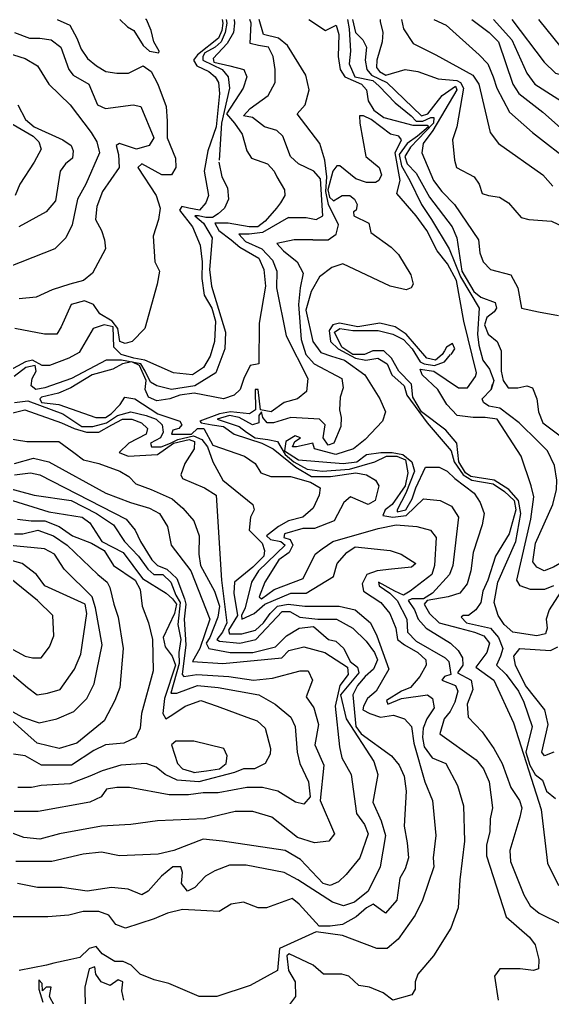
# Model space of a CAD drawing. Extents: x 3000 to 7000, y 3135 to 5000.
# Drawn here: x 5027 to 5315, y 4472 to 5000 of the extents above; entities that cross this region are included whole.
import ezdxf

# ---------------------------------------------------------------- set-up
doc = ezdxf.new("R2010")
doc.units = 0
doc.header["$MEASUREMENT"] = 0
doc.layers.add('TOPO_DIG', color=1, linetype='Continuous')

msp = doc.modelspace()

# ---------------------------------------------------------------- linework, layer by layer
at = {"layer": 'TOPO_DIG', "color": 3, "linetype": 'Continuous'}
msp.add_line((5168.34375, 4901, 24), (5166.09375, 4898, 24), dxfattribs=at)
at = {"layer": 'TOPO_DIG', "color": 1, "linetype": 'Continuous'}
for points, elevation in [([(5047.625, 5000), (5054.375, 4997), (5058.3125, 4990)], 30), ([(5139.03125, 5000), (5139.28125, 4998), (5138.5, 4993), (5136.21875, 4988), (5133.09375, 4985), (5127.34375, 4982), (5126.28125, 4980), (5126.28125, 4978), (5136.75, 4973), (5140, 4969), (5140.84375, 4963), (5136.5, 4944), (5135.25, 4924)], 26), ([(5172.6875, 4893), (5182.28125, 4893), (5187.6875, 4892), (5191.21875, 4894), (5189.9375, 4914), (5186.40625, 4918), (5178.125, 4922), (5173.65625, 4926), (5169.625, 4937), (5166.34375, 4940), (5159.59375, 4942), (5153.1875, 4947), (5148.3125, 4948), (5151.84375, 4952), (5161.6875, 4959), (5165.375, 4966), (5165.40625, 4973), (5164.3125, 4980), (5161.875, 4985), (5156.375, 4986), (5151.84375, 4987), (5152.5, 4998), (5151.78125, 5000)], 22), ([(5204.53125, 5000), (5205.46875, 4995), (5206.1875, 4983), (5205.4375, 4976), (5208.46875, 4969), (5218.1875, 4967), (5221.65625, 4964), (5230.375, 4955), (5239, 4948), (5241.71875, 4945), (5245.25, 4945), (5249.625, 4947), (5251.28125, 4947), (5251.09375, 4944), (5238.5625, 4931), (5235.59375, 4926), (5236.875, 4922), (5241.71875, 4917), (5248.875, 4904), (5261.1875, 4888), (5263.5625, 4882), (5266.375, 4864), (5272.90625, 4853), (5276.625, 4850), (5284.375, 4847), (5285, 4844), (5283.75, 4842), (5279.78125, 4839), (5278.625, 4835), (5280.65625, 4830), (5285.375, 4826), (5287.59375, 4821), (5287.625, 4810), (5288.6875, 4805), (5291.3125, 4801), (5296.59375, 4801), (5301.53125, 4802), (5304.5625, 4801), (5306.90625, 4795), (5307.8125, 4788), (5310.15625, 4782), (5321.03125, 4774)], 22), ([(5222.25, 5000), (5222.25, 4999), (5223.6875, 4993), (5223.21875, 4988), (5220.3125, 4978), (5220.21875, 4974), (5221.8125, 4972), (5225.3125, 4970), (5235.78125, 4973), (5242.5625, 4972), (5253.5, 4968), (5263.71875, 4967), (5265.625, 4966), (5267.1875, 4963), (5263.625, 4942), (5261.375, 4935), (5262.46875, 4924), (5263.46875, 4920), (5273.09375, 4915), (5275.6875, 4911), (5277.28125, 4906), (5280.84375, 4905), (5286.78125, 4904), (5291.625, 4901), (5298.40625, 4893), (5302.5, 4892), (5314.75, 4891), (5321.375, 4888)], 26), ([(5251.125, 5000), (5257.875, 4997), (5275.78125, 4981), (5280.3125, 4976), (5283.28125, 4969), (5285.1875, 4963), (5292.09375, 4950), (5304.625, 4939), (5326.28125, 4922), (5331.90625, 4918), (5338.78125, 4918), (5349.8125, 4924), (5377.25, 4937), (5392.125, 4951), (5400.625, 4958), (5412.125, 4972), (5415.375, 4981), (5415.78125, 4991), (5415.0625, 5000)], 30), ([(5283.46875, 5000), (5293.34375, 4989), (5301.46875, 4971), (5305.84375, 4965), (5324.75, 4953), (5332.21875, 4950), (5339.4375, 4951), (5347.375, 4954), (5353.90625, 4958), (5363.96875, 4968), (5380.09375, 4979), (5388.53125, 4985), (5393.21875, 4989), (5396.25, 5000), (5396.1875, 5000)], 34), ([(5307.875, 5000), (5319.90625, 4985), (5324.34375, 4982), (5329.125, 4983), (5346.375, 4988), (5366.375, 4998), (5368.125, 5000)], 38), ([(5058.3125, 4990), (5060.5625, 4984), (5064, 4979), (5068.84375, 4975), (5074, 4972), (5079.84375, 4971)], 30), ([(5020.59375, 4982), (5030.25, 4979), (5037.03125, 4975), (5043.15625, 4965), (5054.5625, 4954), (5066.03125, 4939), (5069.125, 4934), (5070.5, 4928), (5063.03125, 4911), (5058.65625, 4903), (5055.78125, 4889), (5052.21875, 4882), (5046.34375, 4876), (5015.59375, 4864)], 34), ([(5079.84375, 4971), (5086.1875, 4971), (5094.0625, 4975), (5098.4375, 4972), (5102.0625, 4965), (5106.5625, 4953), (5107.125, 4945)], 30), ([(5013.6875, 4949), (5034.6875, 4937), (5037.625, 4934), (5039, 4930), (5035.125, 4923), (5027.375, 4911), (5024.9375, 4905)], 38), ([(5273.71875, 4807), (5274.21875, 4809), (5267.40625, 4837), (5263.53125, 4859), (5258.5625, 4868), (5253.0625, 4875), (5247.375, 4886), (5241.625, 4894), (5231.125, 4906), (5233, 4913), (5230.375, 4928), (5233.8125, 4935), (5232.21875, 4937), (5227.8125, 4938), (5217.3125, 4946), (5213.125, 4948), (5211.03125, 4948), (5211.125, 4944), (5214.46875, 4926), (5221.6875, 4920), (5223, 4916), (5221.53125, 4913), (5219.625, 4912), (5214.78125, 4912), (5209, 4914), (5200.40625, 4921), (5198.8125, 4921), (5196.5625, 4918), (5193.9375, 4908), (5194.75, 4904), (5197.03125, 4902), (5201.6875, 4905), (5205.8125, 4905), (5208.28125, 4903), (5209.8125, 4900), (5209.25, 4897), (5207.8125, 4896), (5208, 4894), (5216.0625, 4890), (5217.09375, 4885), (5228.125, 4877), (5232.125, 4873), (5238.84375, 4862), (5239.96875, 4857), (5238.96875, 4855), (5236.1875, 4854), (5227.625, 4856), (5201.96875, 4868)], 18), ([(5107.125, 4945), (5107.0625, 4936), (5111.5625, 4925), (5111.8125, 4920), (5109.40625, 4916), (5104.09375, 4916), (5093.3125, 4922), (5091.125, 4920), (5101.125, 4905), (5103.25, 4898), (5102.4375, 4892), (5099.5, 4883), (5100.34375, 4869), (5102.9375, 4864), (5101.65625, 4857), (5095.0625, 4833), (5088.125, 4826), (5084.4375, 4825), (5081.46875, 4826), (5080.4375, 4833), (5077.28125, 4837), (5070.625, 4841), (5067.25, 4846), (5062.46875, 4848), (5055.25, 4846), (5049.75, 4834), (5047.34375, 4830), (5040.6875, 4830), (5024.65625, 4833)], 30), ([(5135, 4923), (5136.625, 4915), (5139.75, 4909), (5140.25, 4903), (5138.125, 4898), (5134.6875, 4895), (5131.53125, 4893), (5127.9375, 4893), (5123.96875, 4894), (5122.03125, 4894), (5126.71875, 4890), (5131.34375, 4882), (5129.9375, 4865), (5130.96875, 4856), (5138.65625, 4831), (5138.25, 4822), (5133.375, 4809), (5121.9375, 4802), (5109.375, 4800), (5101.4375, 4802), (5097.96875, 4804), (5095.125, 4810), (5092.875, 4814), (5082.3125, 4816), (5074.15625, 4816), (5055.3125, 4806), (5040.9375, 4801), (5036.125, 4800), (5033.46875, 4802), (5034.09375, 4806), (5036.25, 4810), (5035.75, 4813), (5030.65625, 4812), (5024.375, 4807)], 26), ([(5172.6875, 4893), (5158.59375, 4885), (5151.3125, 4884), (5145.8125, 4884), (5149.40625, 4880), (5158.3125, 4876), (5163.9375, 4870), (5166.28125, 4864), (5166.1875, 4855), (5171.3125, 4829), (5183.0625, 4806), (5182.4375, 4799), (5177.5625, 4795), (5170.34375, 4793), (5163.21875, 4788), (5157.5625, 4789), (5156.3125, 4800), (5154.65625, 4800), (5154.75, 4789), (5151.625, 4787), (5141.34375, 4788), (5135.3125, 4787), (5124.71875, 4783), (5125.46875, 4782), (5131.34375, 4781), (5137.4375, 4780), (5143.28125, 4776), (5158.3125, 4771), (5164.4375, 4768), (5176.625, 4758), (5185, 4753), (5195.375, 4753), (5208.96875, 4755), (5214.8125, 4754), (5219.75, 4751), (5221.46875, 4748), (5219.53125, 4740), (5215.75, 4738), (5206.1875, 4742), (5202.625, 4739), (5197.28125, 4729), (5186.65625, 4725), (5180.375, 4725), (5170.5, 4722), (5170.1875, 4720), (5173.5, 4719), (5175, 4716), (5172.9375, 4712), (5167.375, 4708), (5159.8125, 4696), (5156.71875, 4688), (5158.09375, 4687), (5164.875, 4692), (5180.625, 4698), (5187.0625, 4711), (5190.90625, 4714), (5196.59375, 4718), (5221.1875, 4725), (5230.84375, 4727), (5242.0625, 4726), (5249.34375, 4724), (5252.4375, 4720), (5251.625, 4705), (5250.15625, 4700), (5238.375, 4691), (5234.875, 4689), (5230.21875, 4691), (5221.28125, 4696), (5221.75, 4694), (5227.5, 4690), (5231.375, 4686), (5236.5625, 4676), (5236.9375, 4669), (5241.75, 4664), (5257.25, 4655), (5259.25, 4653), (5260.46875, 4646), (5256.9375, 4645), (5255.625, 4643), (5262.875, 4640), (5264.125, 4637), (5262.625, 4631), (5260.03125, 4626), (5256.8125, 4622), (5254.53125, 4614), (5274.125, 4600), (5278.0625, 4595), (5281.0625, 4588), (5282.9375, 4574), (5281.71875, 4568), (5281.4375, 4561), (5279.65625, 4554), (5279.625, 4548), (5290.25, 4515), (5302.875, 4504), (5306.03125, 4500), (5307.90625, 4492), (5307.75, 4487), (5305.125, 4486), (5297.8125, 4487), (5286.84375, 4487), (5283.96875, 4483), (5286, 4470)], 22), ([(5201.96875, 4868), (5196.125, 4866), (5189.375, 4861), (5184.875, 4853), (5182.09375, 4843), (5185.8125, 4826), (5190.125, 4820), (5195.84375, 4818), (5202.875, 4816), (5214, 4808), (5221.9375, 4795), (5225.125, 4788), (5223.46875, 4783), (5214.09375, 4773), (5207.75, 4768), (5198.28125, 4765), (5186.78125, 4768), (5185.75, 4771), (5181.09375, 4770), (5177.0625, 4769), (5174.75, 4769), (5176.15625, 4772), (5179.0625, 4774), (5176.21875, 4775), (5171.125, 4772), (5170.46875, 4767), (5178.0625, 4762), (5202.125, 4760), (5209.5625, 4761), (5214.875, 4765), (5222.5, 4766), (5228.71875, 4766), (5234.5, 4765), (5239.25, 4761), (5240.71875, 4756), (5236, 4744), (5231.3125, 4735), (5231.4375, 4734), (5236, 4735), (5239.53125, 4741), (5241.5, 4747), (5246.71875, 4758), (5254.03125, 4758), (5258.34375, 4756), (5262.53125, 4752), (5272.9375, 4744), (5276.34375, 4739), (5278.46875, 4733), (5277.28125, 4727), (5272.4375, 4712), (5271.15625, 4702), (5269.15625, 4695), (5265.1875, 4690), (5259.03125, 4688), (5247.5625, 4686), (5245.90625, 4684), (5248.9375, 4679), (5254.0625, 4674), (5265.15625, 4671), (5273.15625, 4669), (5278.25, 4667), (5281.25, 4663), (5279.84375, 4658), (5273.96875, 4650), (5283.6875, 4643), (5294.1875, 4620), (5309.25, 4573), (5312.6875, 4544), (5318.5625, 4532)], 18), ([(5315.96875, 4694), (5311.09375, 4692), (5303.46875, 4692), (5297.9375, 4694), (5296.0625, 4697), (5303.59375, 4730), (5305.3125, 4742), (5303.78125, 4748), (5298.5, 4764), (5285.53125, 4784), (5279, 4785), (5272.40625, 4785), (5263.78125, 4786), (5258.3125, 4792), (5253.4375, 4800), (5244.875, 4808), (5243.90625, 4811), (5251.25, 4810), (5264.625, 4801), (5269.5, 4801), (5273.71875, 4807)], 18), ([(5024.53125, 4793), (5031.6875, 4794), (5050.65625, 4787), (5060.96875, 4780), (5066.9375, 4780), (5074.21875, 4782), (5080.25, 4786), (5087.40625, 4788), (5095.6875, 4786), (5101.1875, 4784), (5104.375, 4781), (5104.8125, 4777), (5103.5, 4774), (5098.125, 4771), (5098.5625, 4769), (5103.90625, 4769), (5108.875, 4771), (5112.90625, 4773), (5121.28125, 4775), (5125.71875, 4773), (5128.84375, 4769), (5131.6875, 4761), (5137.1875, 4751), (5153.3125, 4738), (5154.0625, 4735), (5152.09375, 4731), (5151.46875, 4724), (5158.40625, 4717), (5159.6875, 4713), (5159.34375, 4710), (5153.4375, 4704), (5143.46875, 4696), (5143.1875, 4690), (5145.125, 4678), (5140.25, 4670), (5140.6875, 4668), (5147.375, 4668), (5154.84375, 4670), (5159.0625, 4674), (5162.6875, 4679), (5166.625, 4683), (5172.53125, 4684), (5181.5625, 4683), (5200.09375, 4683), (5208.6875, 4681), (5216.96875, 4674), (5220.375, 4667), (5226.9375, 4649), (5220.09375, 4637), (5215.4375, 4633), (5213.25, 4629), (5212.8125, 4627), (5216.53125, 4625), (5222.4375, 4623), (5229.40625, 4624), (5235.34375, 4622), (5239.1875, 4618), (5240.40625, 4609), (5246.375, 4588), (5250.4375, 4578), (5252.375, 4559), (5250.78125, 4547), (5251.125, 4542), (5245.09375, 4524), (5241.15625, 4516), (5231.9375, 4503), (5226.03125, 4498), (5220.4375, 4498), (5201.875, 4505), (5187.59375, 4507), (5167.78125, 4498), (5166.71875, 4486), (5151.84375, 4478), (5133.875, 4472), (5124.28125, 4472), (5108.03125, 4479), (5100, 4481), (5092.40625, 4484), (5087.65625, 4489), (5083.28125, 4491), (5078.75, 4491), (5071.875, 4495), (5068.75, 4499), (5064.96875, 4498), (5059.84375, 4493), (5054.9375, 4492), (5045.78125, 4490), (5041.875, 4489), (5027, 4486)], 26), ([(5018.96875, 4774), (5031.15625, 4772), (5039.28125, 4772), (5048.4375, 4772), (5056.53125, 4766), (5061.75, 4762), (5070.15625, 4760), (5081.5625, 4756), (5086.28125, 4753), (5090.1875, 4749), (5098.375, 4746), (5109.71875, 4741), (5115.5, 4736), (5121.5, 4729), (5124.34375, 4721), (5124.125, 4711), (5125.125, 4705), (5132.59375, 4691), (5135.3125, 4683), (5134.40625, 4677), (5130.1875, 4666), (5128.1875, 4663), (5129.5625, 4660), (5141.125, 4658), (5153.4375, 4658), (5165.6875, 4661), (5171.625, 4667), (5178.4375, 4671), (5186.1875, 4672), (5194.34375, 4665), (5198.28125, 4664), (5202.5625, 4660), (5206.0625, 4653), (5209.9375, 4650), (5210.75, 4647), (5200.75, 4635), (5203.875, 4622), (5218.84375, 4599), (5220.9375, 4592), (5218.21875, 4577), (5222.75, 4567), (5225.125, 4559), (5222.1875, 4542), (5215.71875, 4529), (5208.25, 4523), (5202.4375, 4521), (5196.5, 4523), (5177.6875, 4535), (5170.28125, 4539), (5149.8125, 4543), (5140.84375, 4543), (5132.78125, 4540), (5127.8125, 4537), (5122.0625, 4531), (5118.125, 4529), (5114.84375, 4533), (5115.40625, 4539), (5114.40625, 4542), (5110.0625, 4542), (5103.9375, 4537), (5096.75, 4529), (5093.3125, 4527), (5085.9375, 4530), (5076.96875, 4531), (5063.8125, 4529), (5050.3125, 4531), (5037, 4531), (5026.1875, 4533)], 30), ([(5024.5, 4754), (5033.125, 4755), (5038.21875, 4754), (5084.9375, 4730), (5089.75, 4724), (5092.5625, 4718), (5098.75, 4708), (5101.75, 4705), (5106.8125, 4703), (5112.25, 4698), (5116.4375, 4687), (5117.09375, 4684), (5116.28125, 4676), (5117.09375, 4662), (5115.21875, 4646), (5116.125, 4645), (5123.125, 4646), (5140.46875, 4645), (5153.8125, 4643), (5164, 4644), (5178.9375, 4648), (5183.3125, 4648), (5185.65625, 4643), (5182.28125, 4634), (5186.40625, 4628), (5188.875, 4619), (5186.90625, 4608), (5191.8125, 4597), (5189.75, 4578), (5197.5, 4560), (5194.4375, 4556), (5186.75, 4555), (5177.5625, 4558), (5163.625, 4569), (5153.40625, 4572), (5143.75, 4572), (5127.25, 4568), (5101.875, 4567), (5087.34375, 4565), (5071.5, 4564), (5048.90625, 4560), (5038.1875, 4557), (5029.625, 4558), (5010.65625, 4565)], 34), ([(5020.625, 4741), (5043.0625, 4734), (5061.1875, 4731), (5065.34375, 4728), (5071.71875, 4718), (5083.3125, 4712), (5093.78125, 4698), (5106.5, 4690), (5110.03125, 4687), (5112.09375, 4684), (5111.03125, 4679), (5104.90625, 4666), (5106.0625, 4661), (5109.8125, 4656), (5111.5, 4651), (5105.5625, 4633), (5104.75, 4625), (5106.3125, 4622), (5109.5625, 4624), (5116.8125, 4629), (5125.3125, 4632), (5134.0625, 4629), (5150.0625, 4623), (5155.6875, 4621), (5159.96875, 4617), (5162.90625, 4606), (5162.78125, 4603), (5160.125, 4598), (5154.1875, 4595), (5148.28125, 4595), (5143.40625, 4593), (5124.21875, 4588), (5112.46875, 4589), (5105.96875, 4592), (5101.1875, 4596), (5095.75, 4598), (5081.9375, 4597), (5072, 4594), (5065.21875, 4591), (5054.375, 4587), (5038.96875, 4586), (5033.6875, 4585), (5026.28125, 4585)], 38), ([(5024.5625, 4722), (5029.09375, 4722), (5037.21875, 4724), (5045.625, 4721), (5052.96875, 4716), (5069.625, 4700), (5074.5625, 4696), (5076.0625, 4693), (5078.15625, 4684), (5080.625, 4677), (5083.3125, 4660), (5081.5625, 4639), (5078.84375, 4632), (5072.96875, 4621), (5058.25, 4609), (5048.75, 4606), (5036.75, 4609), (5023.21875, 4621)], 42), ([(5016.09375, 4652), (5031.5, 4639), (5036.875, 4635), (5042.3125, 4636), (5049.1875, 4638), (5056.90625, 4649), (5060.375, 4657), (5063.65625, 4679), (5062.6875, 4684), (5040.875, 4694), (5036.375, 4700), (5028.65625, 4706), (5014, 4710)], 46)]:
    msp.add_lwpolyline(points, dxfattribs=dict(at, elevation=elevation))
at = {"layer": 'TOPO_DIG', "color": 3, "linetype": 'Continuous'}
for points, elevation in [([(5081.53125, 5000), (5085.59375, 4996), (5089.125, 4994), (5094.125, 4986), (5097.5625, 4983), (5102.5625, 4982), (5102.6875, 4983), (5099.78125, 4988), (5098.34375, 4994), (5095.8125, 5000), (5095.4375, 5000)], 28), ([(5136.75, 5000), (5137.09375, 4998), (5136.53125, 4994), (5134.75, 4990), (5123.5, 4981), (5121.34375, 4978), (5123.125, 4975), (5129.53125, 4972), (5132.96875, 4969), (5134.875, 4966), (5135.375, 4960), (5133.53125, 4942), (5129.0625, 4929)], 28), ([(5143.21875, 5000), (5143.375, 4998), (5143, 4993), (5139.4375, 4987), (5131.875, 4979), (5132.375, 4977), (5140.875, 4975), (5148.4375, 4973), (5150.1875, 4969), (5148.0625, 4963), (5139.0625, 4949), (5143.375, 4944), (5147.53125, 4938), (5150.21875, 4929), (5152.5625, 4925), (5161.34375, 4922), (5164.875, 4918), (5166.3125, 4915), (5170.40625, 4908), (5170.65625, 4905), (5168.34375, 4901)], 24), ([(5185.71875, 4881), (5194.09375, 4881), (5198.40625, 4884), (5199.6875, 4889), (5194.3125, 4900), (5192.90625, 4907), (5193.375, 4915), (5192.375, 4924), (5189.625, 4933), (5177.34375, 4949), (5181.65625, 4954), (5183.78125, 4962), (5182.03125, 4970), (5172.15625, 4986), (5167.21875, 4990), (5159.09375, 4992), (5156.875, 5000)], 20), ([(5183.625, 5000), (5183.625, 5000), (5192.5625, 4994), (5198.375, 4997), (5199.875, 4992), (5199.4375, 4980), (5200.53125, 4973), (5203.09375, 4969), (5212.0625, 4965), (5214.78125, 4962), (5215.6875, 4956), (5218.75, 4951), (5224.1875, 4947), (5239.78125, 4943), (5247.59375, 4943), (5248.28125, 4942), (5242.375, 4937), (5236.71875, 4933), (5232.46875, 4927), (5233.71875, 4921), (5238.3125, 4913), (5244.5, 4900), (5250, 4892), (5259.53125, 4876), (5265.6875, 4861), (5275.78125, 4844), (5274.75, 4830), (5275.625, 4824), (5277.71875, 4816), (5281.34375, 4811), (5283.625, 4805), (5282.1875, 4800), (5282.9375, 4803)], 20), ([(5207.3125, 5000), (5208.8125, 4993), (5212.875, 4989), (5214.84375, 4985), (5214.03125, 4978), (5215.0625, 4973), (5217.59375, 4970), (5225.75, 4966), (5244.625, 4948), (5247.9375, 4949), (5255.6875, 4959), (5262.9375, 4964), (5263.71875, 4962), (5250.71875, 4940), (5245.4375, 4933), (5244.8125, 4928), (5251, 4913), (5255.53125, 4907), (5262.375, 4900), (5275.4375, 4881), (5276.0625, 4874), (5277.8125, 4869), (5281.875, 4865), (5292.75, 4862), (5296.5625, 4855), (5298.5625, 4844), (5307.71875, 4842), (5318.5625, 4840)], 24), ([(5233.8125, 5000), (5234.84375, 4995), (5240.09375, 4987), (5252.25, 4981), (5272.375, 4970), (5275.5, 4965), (5281.65625, 4939), (5286.1875, 4933), (5310.1875, 4916), (5315.625, 4910)], 28), ([(5271.75, 5000), (5281.125, 4993), (5286.15625, 4988), (5294, 4965), (5297.125, 4960), (5310.15625, 4950), (5321.25, 4940), (5333.40625, 4936), (5339.5, 4935), (5348.5625, 4936), (5362.0625, 4943), (5368.4375, 4949), (5375.59375, 4962), (5381.75, 4967), (5390.21875, 4971), (5396.5625, 4976), (5400.78125, 4982), (5404.84375, 4989), (5405.5625, 4995), (5405.09375, 5000)], 32), ([(5293.40625, 5000), (5310.875, 4977), (5317.03125, 4971), (5331.3125, 4967), (5337.75, 4966), (5345.8125, 4968), (5349.78125, 4972), (5354.03125, 4978), (5376.40625, 4992), (5379.875, 4996), (5381.375, 5000)], 36), ([(5024.59375, 4993), (5032.59375, 4990), (5038.25, 4990), (5044.4375, 4989), (5049.625, 4985), (5053.875, 4973), (5056.3125, 4970), (5064.75, 4965), (5069.375, 4954), (5073.78125, 4952), (5088.71875, 4954), (5092.8125, 4953), (5099.84375, 4936), (5097.3125, 4932), (5090.53125, 4930), (5081.21875, 4933), (5079.4375, 4932), (5080.71875, 4927), (5081.15625, 4920), (5072.125, 4907), (5069.125, 4899), (5068.3125, 4892), (5071.59375, 4886), (5073.1875, 4881), (5073.6875, 4876), (5066.6875, 4863), (5061.75, 4859), (5054.375, 4857), (5044.9375, 4854), (5036.3125, 4850), (5027.03125, 4849)], 32), ([(5026.375, 4954), (5030.40625, 4946), (5035.1875, 4942), (5050.625, 4935), (5055.125, 4932), (5056.21875, 4929), (5055.9375, 4925), (5052.09375, 4922), (5049.15625, 4918), (5046.65625, 4902), (5041.59375, 4896), (5026.96875, 4888)], 36), ([(5129.0625, 4929), (5127.0625, 4918), (5129.46875, 4905), (5128.03125, 4901), (5124.5625, 4897), (5118.71875, 4898), (5115.0625, 4899), (5113.75, 4897), (5120.71875, 4888), (5124.875, 4878), (5125.90625, 4869), (5125.84375, 4860), (5127.0625, 4851), (5131.1875, 4844), (5133.25, 4837), (5132.71875, 4826), (5130.3125, 4818), (5126.6875, 4812), (5120.6875, 4808), (5110.5625, 4809), (5095, 4816), (5089.09375, 4817), (5082.25, 4819), (5078.21875, 4823), (5077.9375, 4834), (5073.03125, 4835), (5067.0625, 4833), (5059.5, 4820), (5053.9375, 4817), (5043.5, 4813), (5039.53125, 4813), (5034.34375, 4816), (5030.53125, 4815), (5019.5, 4809)], 28), ([(5166.09375, 4898), (5160.03125, 4891), (5156.0625, 4888), (5151.375, 4888), (5140.125, 4890), (5132.8125, 4890), (5134.9375, 4886), (5141.75, 4881), (5146.28125, 4877), (5156.5625, 4871), (5159.375, 4865), (5160.15625, 4856), (5156.875, 4836), (5156.6875, 4814), (5151.84375, 4813), (5148.46875, 4806), (5146.5, 4800), (5143.3125, 4797), (5137.5, 4795), (5121.59375, 4798), (5114, 4797), (5108.5, 4795), (5101.4375, 4794), (5096.96875, 4796), (5095.15625, 4800), (5095.75, 4805), (5092.125, 4813), (5088, 4815), (5082.875, 4814), (5077.78125, 4811), (5066.5, 4808), (5055.03125, 4801), (5048.25, 4798), (5039.125, 4796), (5038.15625, 4795), (5039.21875, 4793), (5048.46875, 4792), (5068.5, 4785), (5073.6875, 4785), (5076.84375, 4787), (5081.6875, 4792), (5084.25, 4796), (5089.5625, 4795), (5102.0625, 4787), (5113.9375, 4783), (5115.03125, 4781), (5113.34375, 4779), (5110.15625, 4778), (5109.34375, 4776), (5120.15625, 4776), (5123.375, 4779), (5126.875, 4779), (5131.75, 4770), (5148.9375, 4764), (5154.59375, 4760), (5157.75, 4755), (5163.15625, 4753), (5173.75, 4753), (5184.625, 4750), (5189.78125, 4747), (5189.28125, 4743), (5185.9375, 4736), (5180.375, 4731), (5172.6875, 4729), (5167.3125, 4726), (5160.84375, 4721), (5162.875, 4719), (5168.53125, 4718), (5170.875, 4716), (5156.4375, 4702), (5152.5625, 4696), (5149.25, 4682), (5147.1875, 4678), (5147.4375, 4676), (5154.0625, 4679), (5159.875, 4684), (5173.9375, 4690), (5182.125, 4690), (5196.9375, 4699), (5199, 4706), (5204.1875, 4712), (5208.625, 4715), (5227.53125, 4713), (5233.625, 4711), (5241.5625, 4706), (5239.0625, 4704), (5228.3125, 4703), (5220.59375, 4702), (5214.9375, 4700), (5212.4375, 4695), (5213.1875, 4691), (5222.5625, 4685), (5227.5, 4679), (5230.75, 4671), (5231.625, 4665), (5235.3125, 4662), (5242.5625, 4658), (5246.9375, 4654), (5247.15625, 4651), (5243.6875, 4645), (5238.53125, 4639), (5233.78125, 4637), (5225.6875, 4632), (5226.40625, 4630), (5233.8125, 4633), (5247.8125, 4635), (5250.4375, 4633), (5251.4375, 4628), (5247.5, 4622), (5245.5, 4617), (5245.125, 4612), (5245.90625, 4607), (5250.375, 4601), (5257.75, 4598), (5263.9375, 4586), (5267.21875, 4575), (5267.875, 4556), (5265.28125, 4535), (5264.40625, 4520), (5260.40625, 4509), (5251.0625, 4494), (5242.59375, 4484), (5241.09375, 4480), (5241.15625, 4476), (5239.25, 4473), (5229, 4470), (5223.90625, 4474), (5216.375, 4477), (5210.75, 4478), (5205.1875, 4483), (5201.5, 4484), (5191.53125, 4484), (5186, 4489), (5172.9375, 4495), (5171.78125, 4494), (5172.5625, 4486), (5176.3125, 4480), (5176.4375, 4472), (5172.71875, 4467)], 24), ([(5185.71875, 4881), (5175.78125, 4881), (5166.375, 4879), (5169.875, 4875), (5177.34375, 4869), (5180.625, 4863), (5178.875, 4855), (5178.125, 4846), (5179.5, 4827), (5182, 4819), (5186.46875, 4814), (5201.4375, 4806), (5202.21875, 4801), (5200.625, 4796), (5200.21875, 4789), (5201.0625, 4785), (5200.875, 4780), (5197.125, 4771), (5194.125, 4770), (5191.3125, 4774), (5192.4375, 4781), (5189.375, 4784), (5174, 4785), (5164.46875, 4782), (5161.1875, 4782), (5158.8125, 4785), (5158, 4788), (5156.625, 4786), (5156.625, 4782), (5153.28125, 4781), (5146, 4785), (5140.75, 4786), (5134.125, 4784), (5146.0625, 4780), (5149.9375, 4777), (5154.625, 4774), (5161.53125, 4773), (5166.75, 4772), (5170.875, 4765), (5175.5625, 4761), (5182.75, 4757), (5190.78125, 4756), (5205.625, 4757), (5219.375, 4761), (5225.625, 4764), (5231.25, 4764), (5235.9375, 4762), (5237.09375, 4755), (5235.6875, 4748), (5228.71875, 4738), (5224.96875, 4735), (5223.5625, 4732), (5229.03125, 4731), (5236.25, 4732), (5245.5625, 4741), (5254.5625, 4740), (5260.8125, 4737), (5264.5625, 4731), (5261.40625, 4705), (5259.625, 4700), (5250.5625, 4690), (5245.625, 4687), (5239.3125, 4687), (5237.3125, 4686), (5240.71875, 4681), (5242.75, 4676), (5247, 4671), (5260.1875, 4663), (5264.28125, 4659), (5266.6875, 4655), (5266.90625, 4651), (5264, 4647), (5271.40625, 4643), (5272.21875, 4638), (5269.1875, 4630), (5269.6875, 4623), (5277.375, 4615), (5283.6875, 4606), (5288.1875, 4598), (5292.78125, 4585), (5297.5, 4578), (5298.8125, 4574), (5297.625, 4569), (5292.25, 4551), (5292.71875, 4545), (5299.78125, 4527), (5303.21875, 4521), (5308.125, 4517), (5320.53125, 4511)], 20), ([(5256.96875, 4821), (5255.6875, 4819), (5252.125, 4816), (5247.34375, 4817), (5236.1875, 4830), (5230.375, 4834), (5221.96875, 4836), (5210.09375, 4834), (5200.21875, 4836), (5196.6875, 4835), (5194.5625, 4832), (5195.375, 4826), (5199.5, 4822), (5208.9375, 4817), (5214.4375, 4816), (5221, 4817), (5226.0625, 4814), (5228.5, 4808), (5235.21875, 4802), (5236.5625, 4797), (5247.59375, 4782), (5260.5625, 4767), (5262.125, 4761), (5267.03125, 4754), (5271.71875, 4751), (5283.25, 4749), (5289.46875, 4745), (5294.6875, 4740), (5295.53125, 4735), (5291.90625, 4722), (5284.625, 4710), (5280.375, 4697), (5277.75, 4691), (5276.53125, 4685), (5273.875, 4681), (5269.96875, 4678), (5267.125, 4678), (5265.90625, 4677), (5268.8125, 4674), (5281.875, 4671), (5286.25, 4666), (5288.59375, 4660), (5287.1875, 4656), (5285, 4651), (5290.375, 4646), (5296.9375, 4637), (5299.9375, 4631), (5304.375, 4618), (5301.03125, 4604), (5303.125, 4597), (5306.0625, 4592), (5309.9375, 4589), (5312.0625, 4583), (5316.9375, 4579)], 16), ([(5321.21875, 4693), (5313.625, 4681), (5312, 4676), (5312.4375, 4671), (5311.65625, 4668), (5306.84375, 4667), (5293.9375, 4669), (5289.3125, 4673), (5285.90625, 4678), (5283.875, 4685), (5285.8125, 4696), (5295.53125, 4718), (5298.1875, 4733), (5296.9375, 4740), (5291.6875, 4746), (5283.8125, 4751), (5271.1875, 4753), (5268.40625, 4755), (5264.8125, 4761), (5263.59375, 4771), (5257.6875, 4778), (5244.5625, 4788), (5239.8125, 4796), (5239.15625, 4803), (5232.34375, 4810), (5228.25, 4817), (5224.125, 4821), (5218.21875, 4821), (5213.65625, 4819), (5207.5, 4819), (5201.5625, 4823), (5197.53125, 4831), (5200.375, 4833), (5207.5, 4832), (5221.15625, 4832), (5229, 4830), (5234.78125, 4827), (5239.53125, 4822), (5243.84375, 4815), (5245.90625, 4814), (5251.59375, 4813), (5256.96875, 4815), (5260.15625, 4819)], 16), ([(5260.625, 4819), (5262.5, 4822), (5261.21875, 4825), (5258.125, 4823), (5257.03125, 4821)], 16), ([(5364.8125, 4731), (5356.75, 4724), (5339.9375, 4718), (5315.84375, 4704), (5310.875, 4702), (5306.9375, 4704), (5304.8125, 4707), (5306.125, 4717), (5315.53125, 4738), (5317.53125, 4746), (5317.75, 4751), (5316.375, 4759), (5312.59375, 4767), (5307.53125, 4772), (5297.25, 4782), (5286.875, 4790), (5281.03125, 4791), (5278.0625, 4793), (5277.28125, 4795), (5282.1875, 4800)], 20), ([(5021.53125, 4787), (5030.125, 4789), (5049.875, 4782), (5056.875, 4779), (5063.4375, 4777), (5070.1875, 4777), (5077.125, 4781), (5082.875, 4784), (5088, 4784), (5093.15625, 4782), (5096.4375, 4779), (5095.78125, 4776), (5086.40625, 4771), (5081.1875, 4766), (5086, 4764), (5101.875, 4765), (5110.4375, 4771), (5119, 4773), (5121.875, 4772), (5121.71875, 4768), (5116.53125, 4760), (5114.46875, 4754), (5115.28125, 4752), (5127.28125, 4747), (5133.59375, 4743), (5136.4375, 4697), (5139.40625, 4674), (5137.0625, 4669), (5134, 4665), (5135.40625, 4664), (5146.3125, 4663), (5154.96875, 4665), (5169.1875, 4680), (5173.4375, 4680), (5178.8125, 4677), (5188.5, 4676), (5198.625, 4676), (5207.5, 4671), (5214.6875, 4664), (5219.1875, 4658), (5220.6875, 4654), (5218.625, 4649), (5214.03125, 4645), (5209.875, 4640), (5207.46875, 4635), (5208.96875, 4618), (5211.90625, 4614), (5228.3125, 4602), (5232.4375, 4597), (5235.25, 4591), (5236.25, 4583), (5235.1875, 4564), (5236.875, 4555), (5237.5, 4547), (5235.71875, 4541), (5232.875, 4536), (5231.25, 4524), (5225.15625, 4517), (5218.4375, 4522), (5214.75, 4520), (5209.25, 4515), (5201.78125, 4511), (5195.25, 4510), (5189.15625, 4510), (5178.375, 4522), (5174.59375, 4525), (5160.75, 4520), (5156.3125, 4520), (5148.40625, 4523), (5141.625, 4522), (5135.125, 4518), (5115.4375, 4519), (5107.25, 4517), (5100, 4514), (5084.625, 4509), (5079.28125, 4511), (5075.5, 4516), (5070.15625, 4518), (5061.71875, 4518), (5053.875, 4516), (5042.5, 4515), (5020.84375, 4515)], 28), ([(5024.5, 4760), (5034.875, 4763), (5043.03125, 4761), (5073.875, 4744), (5087.1875, 4739), (5097.4375, 4736), (5102.96875, 4733), (5107.3125, 4726), (5109.3125, 4716), (5119.78125, 4702), (5130.1875, 4676), (5124.71875, 4660), (5120.8125, 4653), (5137.09375, 4652), (5169.0625, 4655), (5172.84375, 4659), (5181, 4661), (5192.375, 4658), (5204.5625, 4650), (5204.875, 4646), (5200.3125, 4640), (5197.9375, 4629), (5200.15625, 4607), (5201.5, 4601), (5206.5, 4592), (5209.375, 4571), (5213.78125, 4565), (5215.65625, 4560), (5211.125, 4547), (5203.875, 4538), (5199.75, 4534), (5195.1875, 4532), (5191.40625, 4533), (5179.0625, 4546), (5170.875, 4551), (5137.0625, 4556), (5126.4375, 4557), (5110.75, 4551), (5102.1875, 4549), (5081.28125, 4548), (5071.5, 4550), (5061.65625, 4549), (5044.6875, 4545), (5033.90625, 4545), (5025.1875, 4545)], 32), ([(5005.125, 4751), (5035.21875, 4743), (5055.15625, 4740), (5068.8125, 4733), (5078.09375, 4727), (5084.0625, 4718), (5091.5625, 4710), (5096.625, 4703), (5099.78125, 4700), (5104.78125, 4700), (5109.0625, 4696), (5111.75, 4689), (5114.03125, 4685), (5112.78125, 4673), (5114.53125, 4665), (5113.28125, 4658), (5113.46875, 4652), (5109.125, 4636), (5112.21875, 4636), (5123.40625, 4640), (5134.625, 4639), (5156.59375, 4635), (5165.4375, 4630), (5173.875, 4623), (5176.34375, 4618), (5177.40625, 4604), (5178.78125, 4598), (5183.40625, 4588), (5184.3125, 4580), (5180.875, 4576), (5176.375, 4577), (5166.9375, 4583), (5158.5625, 4585), (5150.15625, 4585), (5134.71875, 4582), (5126.53125, 4582), (5118.59375, 4581), (5108.15625, 4581), (5086.6875, 4585), (5079.78125, 4585), (5074.25, 4584), (5071.40625, 4580), (5065.34375, 4577), (5037.25, 4572), (5024.4375, 4572)], 36), ([(5026.21875, 4730), (5033.625, 4729), (5040.90625, 4729), (5048.75, 4726), (5055.875, 4721), (5066.125, 4717), (5072.9375, 4713), (5078.03125, 4705), (5089.8125, 4697), (5092.4375, 4692), (5093.5, 4683), (5096.96875, 4674), (5099.21875, 4665), (5099.5, 4648), (5093.125, 4625), (5092.46875, 4617), (5090.125, 4612), (5083.59375, 4609), (5073.71875, 4608), (5067.375, 4605), (5055.375, 4597), (5039.09375, 4597), (5030.25, 4602), (5024.0625, 4603)], 40), ([(5021.71875, 4627), (5028.875, 4623), (5037.9375, 4620), (5047.4375, 4622), (5056.53125, 4626), (5063.5625, 4633), (5067.6875, 4641), (5072, 4662), (5068.40625, 4682), (5066.4375, 4688), (5051.40625, 4703), (5046.125, 4711), (5040.75, 4714), (5020.15625, 4716)], 44), ([(5017.34375, 4663), (5030.25, 4656), (5034.3125, 4655), (5038.875, 4655), (5043.375, 4661), (5045.875, 4667), (5045.28125, 4678), (5036.90625, 4686), (5019.59375, 4700)], 48), ([(5316.0625, 4604), (5311.0625, 4602), (5309.53125, 4604), (5313, 4619), (5311.125, 4627), (5300.84375, 4640), (5295.28125, 4651), (5294.5, 4656), (5297.78125, 4660), (5314.21875, 4659), (5318.21875, 4661)], 16), ([(5121.375, 4593), (5128.34375, 4594), (5135.34375, 4595), (5138.875, 4598), (5139.4375, 4602), (5137.65625, 4606), (5121.5, 4610), (5111.71875, 4610), (5109.46875, 4608), (5112.6875, 4598), (5115.4375, 4595), (5121.9375, 4593)], 40), ([(5083.59375, 4470), (5082.5625, 4475), (5083.1875, 4480), (5080.5, 4481), (5076.28125, 4478), (5071.375, 4480), (5068.4375, 4484), (5067.875, 4488), (5064.96875, 4487), (5062.59375, 4477), (5062.6875, 4466)], 24), ([(5046.1875, 4467), (5043.46875, 4472), (5044.34375, 4477), (5041.71875, 4477), (5039.6875, 4475), (5039.5, 4479), (5037.6875, 4481), (5037.65625, 4476), (5039.84375, 4469)], 24)]:
    msp.add_lwpolyline(points, dxfattribs=dict(at, elevation=elevation))

doc.saveas('drawing.dxf')
